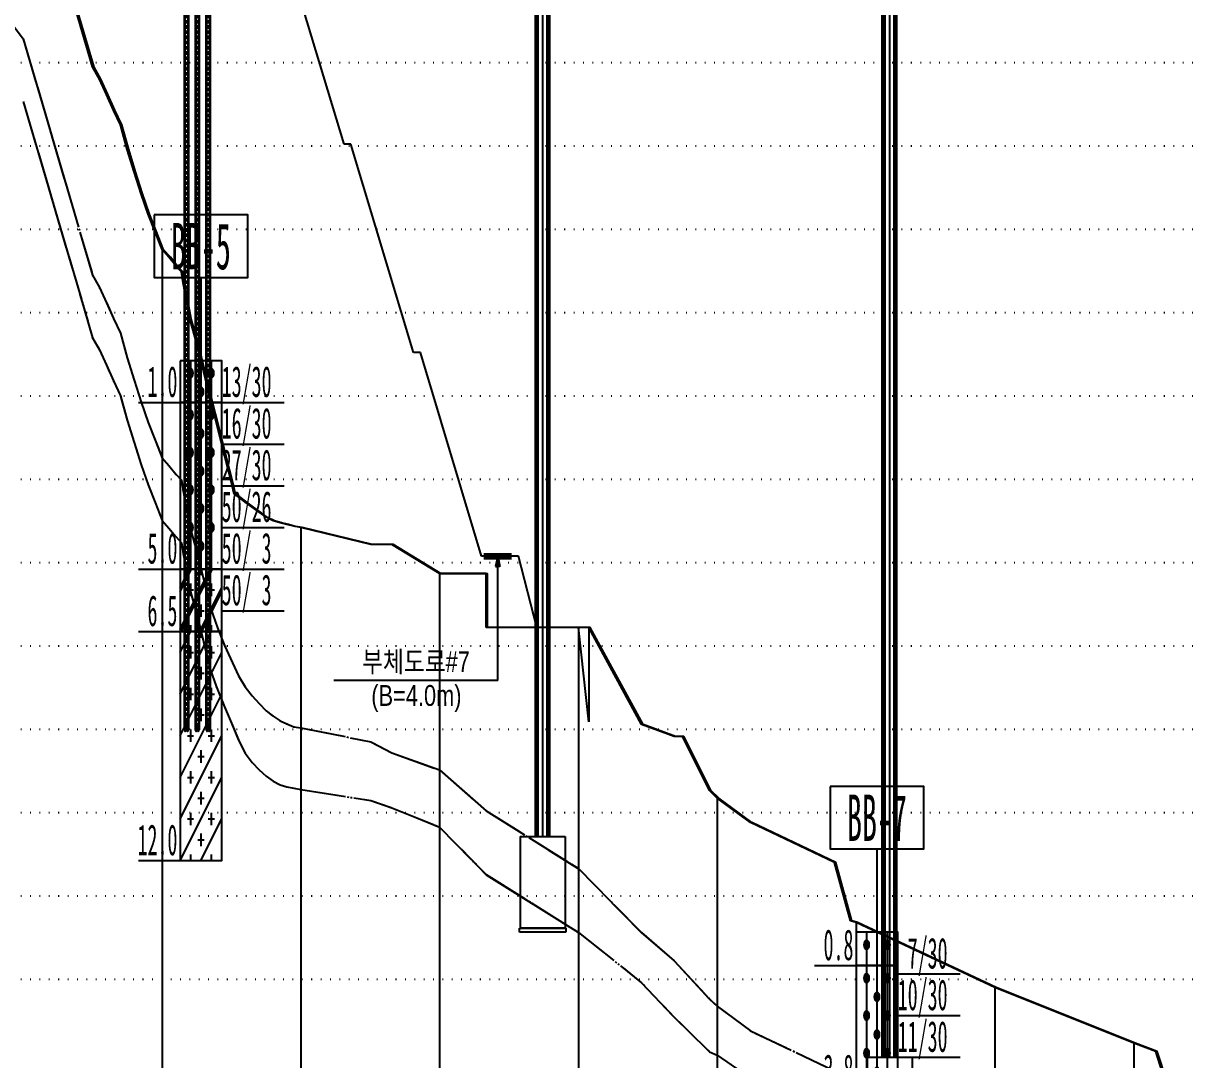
# Model space of a CAD drawing. Header units: millimetres. Extents: x -1499 to 6658, y -12483 to -6008.
# Drawn here: x 5436.4 to 5603.7, y -11392.7 to -11243.4 of the extents above; entities that cross this region are included whole.
import ezdxf
from ezdxf.enums import TextEntityAlignment as Align

# ---------------------------------------------------------------- set-up
doc = ezdxf.new("R2010")
doc.units = ezdxf.units.MM
for name, pattern in [('A-CENTR01', [2, 1.25, -0.25, 0.25, -0.25]), ('A-DASHD01', [0.75, 0.5, -0.25]), ('A-DOTLN01H', [0.125, 0, -0.125]), ('BR_LINE', [7.75, 6.5, -0.25, 0.25, -0.25, 0.25, -0.25]), ('CXB002', [3.5, 1.25, -0.2, 0.2, -0.2, 0.2, -0.2, 1.25]), ('RR_LINE', [7.25, 6.5, -0.25, 0.25, -0.25])]:
    doc.linetypes.add(name, pattern=pattern)
for name, color, linetype in [('7236235$0$CS-TEXT', 3, 'Continuous'), ('@리핑암선(풍화암)', 6, 'Continuous'), ('@발파암선(기반암)', 5, 'Continuous'), ('CR-GRID', 56, 'A-DOTLN01H'), ('CS-CNTL', 1, 'A-CENTR01'), ('CS-DIML', 1, 'Continuous'), ('CS-PATT', 1, 'Continuous'), ('CS-SYMB', 3, 'Continuous'), ('CS-TEXT', 3, 'Continuous'), ('Layer', 7, 'Continuous'), ('교량', 4, 'Continuous'), ('리핑암선', 4, 'RR_LINE'), ('발파암선', 3, 'BR_LINE'), ('수직그리드', 1, 'Continuous'), ('종단지반선', 3, 'Continuous'), ('학송2교$0$CS-DIML', 1, 'Continuous')]:
    doc.layers.add(name, color=color, linetype=linetype)
doc.layers.add('CR-VGRD', color=7, linetype='Continuous', true_color=0x7f7f7f)
doc.styles.add('ST1', font='Dotum.TTF')
doc.styles.add('굴림체', font='굴림체')

# ---------------------------------------------------------------- blocks, each defined once
blk = doc.blocks.new('BB-5')
at = {"layer": 'Layer'}
for points in [[(-2.25, 3.5), (-2.25, 2), (2.25, 2), (2.25, 3.5), (-2.25, 3.5)], [(-2.25, 2), (2.25, 2)], [(0, 2), (0, 0)], [(-1, 0), (-1, -1), (1, -1), (1, 0), (-1, 0)], [(-0.5, 0), (-0.5, -1)], [(0, 0), (0, -1)], [(0.5, 0), (0.5, -1)], [(-3, -1), (-1, -1)], [(-1, -1), (-1, -5), (1, -5), (1, -1), (-1, -1)], [(-0.5, -1), (-0.5, -5)], [(0, -1), (0, -5)], [(0.5, -1), (0.5, -5)], [(1, -1), (4, -1)], [(1, -2), (4, -2)], [(1, -3), (4, -3)], [(1, -4), (4, -4)], [(-3, -5), (-1, -5)], [(-1, -5.45), (-0.55, -5)], [(-1, -6.45), (0.45, -5)], [(-1, -5.55), (-0.45, -5)], [(-1, -5), (-1, -6.5), (1, -6.5), (1, -5), (-1, -5)], [(-0.95, -6.5), (0.55, -5)], [(-0.15, -5), (0.15, -5)], [(0, -5), (0, -5.15)], [(1, -5), (4, -5)], [(-0.65, -5.5), (-0.35, -5.5)], [(-0.5, -5.35), (-0.5, -5.65)], [(-0.05, -6.5), (1, -5.45)], [(0.05, -6.5), (1, -5.55)], [(0.35, -5.5), (0.65, -5.5)], [(0.5, -5.35), (0.5, -5.65)], [(0, -5.85), (0, -6.15)], [(-0.15, -6), (0.15, -6)], [(1, -6), (4, -6)], [(-0.5, -6.35), (-0.5, -6.5)], [(0.5, -6.35), (0.5, -6.5)], [(-3, -6.5), (-1, -6.5)], [(-1, -7), (-0.5, -6.5)], [(-1, -8), (0.5, -6.5)], [(-1, -6.5), (-1, -12), (1, -12), (1, -6.5), (-1, -6.5)], [(-0.65, -6.5), (-0.35, -6.5)], [(-0.15, -6.5), (0.15, -6.5)], [(0, -6.5), (0, -6.65)], [(0.35, -6.5), (0.65, -6.5)], [(0.95, -6.5), (1, -6.45)], [(-0.5, -6.85), (-0.5, -7.15)], [(0.5, -6.85), (0.5, -7.15)], [(-1, -9), (1, -7)], [(-0.65, -7), (-0.35, -7)], [(0.35, -7), (0.65, -7)], [(-0.15, -7.5), (0.15, -7.5)], [(0, -7.35), (0, -7.65)], [(-1, -10), (1, -8)], [(-0.65, -8), (-0.35, -8)], [(-0.5, -7.85), (-0.5, -8.15)], [(0.35, -8), (0.65, -8)], [(0.5, -7.85), (0.5, -8.15)], [(0, -8.35), (0, -8.65)], [(-0.15, -8.5), (0.15, -8.5)], [(-0.5, -8.85), (-0.5, -9.15)], [(0.5, -8.85), (0.5, -9.15)], [(-1, -11), (1, -9)], [(-0.65, -9), (-0.35, -9)], [(0.35, -9), (0.65, -9)], [(0, -9.35), (0, -9.65)], [(-0.15, -9.5), (0.15, -9.5)], [(-1, -12), (1, -10)], [(-0.65, -10), (-0.35, -10)], [(-0.5, -9.85), (-0.5, -10.15)], [(0.35, -10), (0.65, -10)], [(0.5, -9.85), (0.5, -10.15)], [(-0.15, -10.5), (0.15, -10.5)], [(0, -10.35), (0, -10.65)], [(-0.5, -10.85), (-0.5, -11.15)], [(0.5, -10.85), (0.5, -11.15)], [(-0.65, -11), (-0.35, -11)], [(0, -12), (1, -11)], [(0.35, -11), (0.65, -11)], [(0, -11.35), (0, -11.65)], [(-0.15, -11.5), (0.15, -11.5)], [(-0.5, -11.85), (-0.5, -12)], [(0.5, -11.85), (0.5, -12)], [(-3, -12), (-1, -12)], [(-0.65, -12), (-0.35, -12)], [(0.35, -12), (0.65, -12)]]:
    blk.add_lwpolyline(points, dxfattribs=at)
for centre, radius in [((-0.5, -0.3), 0.113), ((-0.5, -0.3), 0.101), ((-0.5, -0.3), 0.09), ((-0.5, -0.3), 0.0788), ((-0.5, -0.3), 0.0675), ((-0.5, -0.3), 0.0563), ((-0.5, -0.3), 0.045), ((-0.5, -0.3), 0.0338), ((-0.5, -0.3), 0.0225), ((0.5, -0.3), 0.113), ((0.5, -0.3), 0.101), ((0.5, -0.3), 0.09), ((0.5, -0.3), 0.0788), ((0.5, -0.3), 0.0675), ((0.5, -0.3), 0.0563), ((0.5, -0.3), 0.045), ((0.5, -0.3), 0.0338), ((0.5, -0.3), 0.0225), ((-0.5, -0.3), 0.0112), ((0.5, -0.3), 0.0112), ((0, -0.75), 0.113), ((0, -0.75), 0.101), ((0, -0.75), 0.09), ((0, -0.75), 0.0788), ((0, -0.75), 0.0675), ((0, -0.75), 0.0563), ((0, -0.75), 0.045), ((0, -0.75), 0.0338), ((0, -0.75), 0.0225), ((0, -0.75), 0.0112), ((-0.5, -1.3), 0.113), ((-0.5, -1.3), 0.101), ((-0.5, -1.3), 0.09), ((-0.5, -1.3), 0.0788), ((-0.5, -1.3), 0.0675), ((-0.5, -1.3), 0.0563), ((-0.5, -1.3), 0.045), ((-0.5, -1.3), 0.0338), ((-0.5, -1.3), 0.0225), ((-0.5, -1.3), 0.0112), ((0.5, -1.3), 0.113), ((0.5, -1.3), 0.101), ((0.5, -1.3), 0.09), ((0.5, -1.3), 0.0788), ((0.5, -1.3), 0.0675), ((0.5, -1.3), 0.0563), ((0.5, -1.3), 0.045), ((0.5, -1.3), 0.0338), ((0.5, -1.3), 0.0225), ((0.5, -1.3), 0.0112), ((0, -1.75), 0.113), ((0, -1.75), 0.101), ((0, -1.75), 0.09), ((0, -1.75), 0.0788), ((0, -1.75), 0.0675), ((0, -1.75), 0.0563), ((0, -1.75), 0.045), ((0, -1.75), 0.0338), ((0, -1.75), 0.0225), ((0, -1.75), 0.0112), ((-0.5, -2.2), 0.113), ((-0.5, -2.2), 0.101), ((-0.5, -2.2), 0.09), ((-0.5, -2.2), 0.0788), ((-0.5, -2.2), 0.0675), ((-0.5, -2.2), 0.0563), ((-0.5, -2.2), 0.045), ((-0.5, -2.2), 0.0338), ((-0.5, -2.2), 0.0225), ((-0.5, -2.2), 0.0112), ((0.5, -2.2), 0.113), ((0.5, -2.2), 0.101), ((0.5, -2.2), 0.09), ((0.5, -2.2), 0.0788), ((0.5, -2.2), 0.0675), ((0.5, -2.2), 0.0563), ((0.5, -2.2), 0.045), ((0.5, -2.2), 0.0338), ((0.5, -2.2), 0.0225), ((0.5, -2.2), 0.0112), ((0, -2.65), 0.113), ((0, -2.65), 0.101), ((0, -2.65), 0.09), ((0, -2.65), 0.0788), ((0, -2.65), 0.0675), ((0, -2.65), 0.0563), ((0, -2.65), 0.045), ((0, -2.65), 0.0338), ((0, -2.65), 0.0225), ((0, -2.65), 0.0112), ((-0.5, -3.1), 0.113), ((-0.5, -3.1), 0.101), ((-0.5, -3.1), 0.09), ((-0.5, -3.1), 0.0788), ((-0.5, -3.1), 0.0675), ((-0.5, -3.1), 0.0563), ((-0.5, -3.1), 0.045), ((-0.5, -3.1), 0.0338), ((0.5, -3.1), 0.113), ((0.5, -3.1), 0.101), ((0.5, -3.1), 0.09), ((0.5, -3.1), 0.0788), ((0.5, -3.1), 0.0675), ((0.5, -3.1), 0.0563), ((0.5, -3.1), 0.045), ((0.5, -3.1), 0.0338), ((-0.5, -3.1), 0.0225), ((-0.5, -3.1), 0.0112), ((0.5, -3.1), 0.0225), ((0.5, -3.1), 0.0112), ((0, -3.55), 0.113), ((0, -3.55), 0.101), ((0, -3.55), 0.09), ((0, -3.55), 0.0788), ((0, -3.55), 0.0675), ((0, -3.55), 0.0563), ((0, -3.55), 0.045), ((0, -3.55), 0.0338), ((0, -3.55), 0.0225), ((0, -3.55), 0.0112), ((-0.5, -4), 0.113), ((-0.5, -4), 0.101), ((0.5, -4), 0.113), ((0.5, -4), 0.101), ((-0.5, -4), 0.09), ((-0.5, -4), 0.0788), ((-0.5, -4), 0.0675), ((-0.5, -4), 0.0563), ((-0.5, -4), 0.045), ((-0.5, -4), 0.0338), ((-0.5, -4), 0.0225), ((-0.5, -4), 0.0112), ((0.5, -4), 0.09), ((0.5, -4), 0.0788), ((0.5, -4), 0.0675), ((0.5, -4), 0.0563), ((0.5, -4), 0.045), ((0.5, -4), 0.0338), ((0.5, -4), 0.0225), ((0.5, -4), 0.0112), ((0, -4.45), 0.113), ((0, -4.45), 0.101), ((0, -4.45), 0.09), ((0, -4.45), 0.0788), ((0, -4.45), 0.0675), ((0, -4.45), 0.0563), ((0, -4.45), 0.045), ((0, -4.45), 0.0338), ((0, -4.45), 0.0225), ((0, -4.45), 0.0112)]:
    blk.add_circle(centre, radius, dxfattribs=at)
at = {"layer": 'Layer', "style": '굴림체'}
blk.add_text('BB-5', height=1.1111, dxfattribs=at).set_placement((0, 2.75), align=Align.MIDDLE_CENTER)
for s, p in [('   1.0', (-4, -0.87)), ('13/30', (1, -0.87)), ('16/30', (1, -1.87)), ('27/30', (1, -2.87)), ('50/26', (1, -3.87)), ('   5.0', (-4, -4.87)), ('50/ 3', (1, -4.87)), ('50/ 3', (1, -5.87)), ('   6.5', (-4, -6.37)), ('  12.0', (-4, -11.87))]:
    blk.add_text(s, height=0.7407, dxfattribs=at).set_placement(p)
blk = doc.blocks.new('BB-7')
at = {"layer": 'Layer'}
for points in [[(-2.25, 3.5), (-2.25, 2), (2.25, 2), (2.25, 3.5), (-2.25, 3.5)], [(-2.25, 2), (2.25, 2)], [(0, 2), (0, 0)], [(-1, 0), (-1, -0.8), (1, -0.8), (1, 0), (-1, 0)], [(-0.5, 0), (-0.5, -0.8)], [(0, 0), (0, -0.8)], [(0.5, 0), (0.5, -0.8)], [(-3, -0.8), (-1, -0.8)], [(-1, -0.8), (-1, -3.8), (1, -3.8), (1, -0.8), (-1, -0.8)], [(-0.5, -0.8), (-0.5, -3.8)], [(0, -0.8), (0, -3.8)], [(0.5, -0.8), (0.5, -3.8)], [(1, -1), (4, -1)], [(1, -2), (4, -2)], [(1, -3), (4, -3)], [(-3, -3.8), (-1, -3.8)], [(-1, -4.3), (-0.5, -3.8)], [(-1, -5.3), (0.5, -3.8)], [(-1, -3.8), (-1, -7.4), (1, -7.4), (1, -3.8), (-1, -3.8)], [(-0.15, -3.8), (0.15, -3.8)], [(0, -3.8), (0, -3.95)], [(-0.5, -4.15), (-0.5, -4.45)], [(0.5, -4.15), (0.5, -4.45)], [(-1, -6.3), (1, -4.3)], [(-0.65, -4.3), (-0.35, -4.3)], [(0.35, -4.3), (0.65, -4.3)], [(0, -4.65), (0, -4.95)], [(-0.15, -4.8), (0.15, -4.8)], [(-0.5, -5.15), (-0.5, -5.45)], [(0.5, -5.15), (0.5, -5.45)], [(-1, -7.3), (1, -5.3)], [(-0.65, -5.3), (-0.35, -5.3)], [(0.35, -5.3), (0.65, -5.3)], [(-0.15, -5.8), (0.15, -5.8)], [(0, -5.65), (0, -5.95)], [(-0.65, -6.3), (-0.35, -6.3)], [(-0.5, -6.15), (-0.5, -6.45)], [(-0.1, -7.4), (1, -6.3)], [(0.35, -6.3), (0.65, -6.3)], [(0.5, -6.15), (0.5, -6.45)], [(0, -6.65), (0, -6.95)], [(-0.15, -6.8), (0.15, -6.8)], [(-0.5, -7.15), (-0.5, -7.4)], [(0.5, -7.15), (0.5, -7.4)], [(-3, -7.4), (-1, -7.4)], [(-1, -7.4), (-1, -9), (1, -9), (1, -7.4), (-1, -7.4)], [(-0.65, -7.3), (-0.35, -7.3)], [(0.35, -7.3), (0.65, -7.3)], [(0.9, -7.4), (1, -7.3)], [(-0.65, -7.7), (-0.35, -7.7)], [(-0.5, -7.55), (-0.5, -7.85)], [(0.35, -7.7), (0.65, -7.7)], [(0.5, -7.55), (0.5, -7.85)], [(0, -8), (0, -8.3)], [(-0.15, -8.15), (0.15, -8.15)], [(-0.65, -8.6), (-0.35, -8.6)], [(-0.5, -8.45), (-0.5, -8.75)], [(0.35, -8.6), (0.65, -8.6)], [(0.5, -8.45), (0.5, -8.75)], [(-3, -9), (-1, -9)]]:
    blk.add_lwpolyline(points, dxfattribs=at)
for centre, radius in [((-0.5, -0.3), 0.113), ((-0.5, -0.3), 0.101), ((-0.5, -0.3), 0.09), ((-0.5, -0.3), 0.0788), ((-0.5, -0.3), 0.0675), ((-0.5, -0.3), 0.0563), ((-0.5, -0.3), 0.045), ((-0.5, -0.3), 0.0338), ((-0.5, -0.3), 0.0225), ((0.5, -0.3), 0.113), ((0.5, -0.3), 0.101), ((0.5, -0.3), 0.09), ((0.5, -0.3), 0.0788), ((0.5, -0.3), 0.0675), ((0.5, -0.3), 0.0563), ((0.5, -0.3), 0.045), ((0.5, -0.3), 0.0338), ((0.5, -0.3), 0.0225), ((-0.5, -0.3), 0.0112), ((0.5, -0.3), 0.0112), ((-0.5, -1.1), 0.113), ((-0.5, -1.1), 0.101), ((-0.5, -1.1), 0.09), ((-0.5, -1.1), 0.0788), ((-0.5, -1.1), 0.0675), ((-0.5, -1.1), 0.0563), ((-0.5, -1.1), 0.045), ((-0.5, -1.1), 0.0338), ((-0.5, -1.1), 0.0225), ((-0.5, -1.1), 0.0112), ((0.5, -1.1), 0.113), ((0.5, -1.1), 0.101), ((0.5, -1.1), 0.09), ((0.5, -1.1), 0.0788), ((0.5, -1.1), 0.0675), ((0.5, -1.1), 0.0563), ((0.5, -1.1), 0.045), ((0.5, -1.1), 0.0338), ((0.5, -1.1), 0.0225), ((0.5, -1.1), 0.0112), ((0, -1.55), 0.113), ((0, -1.55), 0.101), ((0, -1.55), 0.09), ((0, -1.55), 0.0788), ((0, -1.55), 0.0675), ((0, -1.55), 0.0563), ((0, -1.55), 0.045), ((0, -1.55), 0.0338), ((0, -1.55), 0.0225), ((0, -1.55), 0.0112), ((-0.5, -2), 0.113), ((-0.5, -2), 0.101), ((-0.5, -2), 0.09), ((-0.5, -2), 0.0788), ((-0.5, -2), 0.0675), ((-0.5, -2), 0.0563), ((0.5, -2), 0.113), ((0.5, -2), 0.101), ((0.5, -2), 0.09), ((0.5, -2), 0.0788), ((0.5, -2), 0.0675), ((0.5, -2), 0.0563), ((-0.5, -2), 0.045), ((-0.5, -2), 0.0338), ((-0.5, -2), 0.0225), ((-0.5, -2), 0.0112), ((0.5, -2), 0.045), ((0.5, -2), 0.0338), ((0.5, -2), 0.0225), ((0.5, -2), 0.0112), ((0, -2.45), 0.113), ((0, -2.45), 0.101), ((0, -2.45), 0.09), ((0, -2.45), 0.0788), ((0, -2.45), 0.0675), ((0, -2.45), 0.0563), ((0, -2.45), 0.045), ((0, -2.45), 0.0338), ((0, -2.45), 0.0225), ((0, -2.45), 0.0112), ((-0.5, -2.9), 0.113), ((0.5, -2.9), 0.113), ((-0.5, -2.9), 0.101), ((-0.5, -2.9), 0.09), ((-0.5, -2.9), 0.0788), ((-0.5, -2.9), 0.0675), ((-0.5, -2.9), 0.0563), ((-0.5, -2.9), 0.045), ((-0.5, -2.9), 0.0338), ((-0.5, -2.9), 0.0225), ((-0.5, -2.9), 0.0112), ((0.5, -2.9), 0.101), ((0.5, -2.9), 0.09), ((0.5, -2.9), 0.0788), ((0.5, -2.9), 0.0675), ((0.5, -2.9), 0.0563), ((0.5, -2.9), 0.045), ((0.5, -2.9), 0.0338), ((0.5, -2.9), 0.0225), ((0.5, -2.9), 0.0112), ((0, -3.35), 0.113), ((0, -3.35), 0.101), ((0, -3.35), 0.09), ((0, -3.35), 0.0788), ((0, -3.35), 0.0675), ((0, -3.35), 0.0563), ((0, -3.35), 0.045), ((0, -3.35), 0.0338), ((0, -3.35), 0.0225), ((0, -3.35), 0.0112)]:
    blk.add_circle(centre, radius, dxfattribs=at)
at = {"layer": 'Layer', "style": '굴림체'}
blk.add_text('BB-7', height=1.1111, dxfattribs=at).set_placement((0, 2.75), align=Align.MIDDLE_CENTER)
for s, p in [('   0.8', (-4, -0.67)), (' 7/30', (1, -0.87)), ('10/30', (1, -1.87)), ('11/30', (1, -2.87)), ('   3.8', (-4, -3.67)), ('   7.4', (-4, -7.27)), ('   9.0', (-4, -8.87))]:
    blk.add_text(s, height=0.7407, dxfattribs=at).set_placement(p)
blk = doc.blocks.new('1231241242144122')
at = {"color": 1, "ltscale": 1000}
for p, q in [((7289.22, -11099.06), (7289.22, -10952.06)), ((7289.28, -11099.06), (7289.28, -10952.06)), ((7289.4, -11099.06), (7289.4, -10952.06)), ((7289.6, -11099.06), (7289.6, -10952.06)), ((7290.25, -10952.06), (7290.25, -11099.06)), ((7290.9, -11099.06), (7290.9, -10952.06)), ((7291.1, -11099.06), (7291.1, -10952.06)), ((7291.22, -11099.06), (7291.22, -10952.06)), ((7291.28, -11099.06), (7291.28, -10952.06)), ((7339.21, -11130.86), (7339.21, -10958.06)), ((7339.27, -11130.86), (7339.27, -10958.06)), ((7339.39, -11130.86), (7339.39, -10958.06)), ((7339.59, -11130.86), (7339.59, -10958.06)), ((7340.24, -10958.06), (7340.24, -11130.86)), ((7340.89, -11130.86), (7340.89, -10958.06)), ((7341.09, -11130.86), (7341.09, -10958.06)), ((7341.21, -11130.86), (7341.21, -10958.06)), ((7341.27, -11130.86), (7341.27, -10958.06))]:
    blk.add_line(p, q, dxfattribs=at)
at = {"layer": 'CR-VGRD', "color": 3, "linetype": 'Continuous'}
for p, q in [((7261.63, -10999.36), (7252.63, -10969.36)), ((7262.63, -10999.36), (7261.63, -10999.36)), ((7271.63, -11029.36), (7262.63, -10999.36)), ((7272.63, -11029.36), (7271.63, -11029.36)), ((7281.44, -11058.72), (7272.63, -11029.36)), ((7281.77, -11058.72), (7281.44, -11058.72)), ((7281.77, -11058.72), (7281.44, -11058.72)), ((7285.77, -11058.72), (7281.77, -11058.72)), ((7286.77, -11058.72), (7285.77, -11058.72)), ((7289.43, -11068.98), (7286.77, -11058.72))]:
    blk.add_line(p, q, dxfattribs=at)
at = {"layer": 'CR-VGRD', "color": 7, "linetype": 'Continuous', "const_width": 1, "flags": 128}
blk.add_lwpolyline([(7281.77, -11058.72), (7285.77, -11058.72)], dxfattribs=at)
at = {"layer": 'CS-CNTL', "linetype": 'A-DASHD01'}
for p, q in [((7238.91, -10951.48), (7238.91, -11083.48)), ((7240.48, -10951.48), (7240.48, -11083.48)), ((7242.04, -10951.48), (7242.04, -11083.48))]:
    blk.add_line(p, q, dxfattribs=at)
at = {"layer": 'CS-PATT', "linetype": 'Continuous'}
for p, q in [((7238.62, -10951.48), (7238.62, -11083.41)), ((7238.65, -10951.48), (7238.65, -11083.24)), ((7238.71, -10951.48), (7238.71, -11083.06)), ((7239.11, -10951.48), (7239.11, -11083.9)), ((7239.18, -10951.48), (7239.18, -11083.72)), ((7239.21, -10951.48), (7239.21, -11083.55)), ((7240.18, -10951.48), (7240.18, -11083.41)), ((7240.21, -10951.48), (7240.21, -11083.24)), ((7240.28, -10951.48), (7240.28, -11083.06)), ((7240.68, -10951.48), (7240.68, -11083.9)), ((7240.74, -10951.48), (7240.74, -11083.72)), ((7240.77, -10951.48), (7240.77, -11083.55)), ((7241.75, -10951.48), (7241.75, -11083.41)), ((7241.78, -10951.48), (7241.78, -11083.24)), ((7241.84, -10951.48), (7241.84, -11083.06)), ((7242.24, -10951.48), (7242.24, -11083.9)), ((7242.31, -10951.48), (7242.31, -11083.72)), ((7242.34, -10951.48), (7242.34, -11083.55))]:
    blk.add_line(p, q, dxfattribs=at)
at = {"layer": 'CS-SYMB'}
for p, q in [((7238.61, -10951.48), (7238.61, -11083.48)), ((7239.22, -10951.48), (7239.22, -11083.48)), ((7240.17, -10951.48), (7240.17, -11083.48)), ((7240.78, -10951.48), (7240.78, -11083.48)), ((7241.74, -10951.48), (7241.74, -11083.48)), ((7242.35, -10951.48), (7242.35, -11083.48))]:
    blk.add_line(p, q, dxfattribs=at)
for centre, start_param, end_param in [((7238.76, -11084.17), -0.927295, 0.927295), ((7238.76, -11082.8), 2.214297, 4.068888), ((7239.07, -11082.8), 2.214297, 4.068888), ((7240.33, -11084.17), -0.927295, 0.927295), ((7240.33, -11082.8), 2.214297, 4.068888), ((7240.63, -11082.8), 2.214297, 4.068888), ((7241.89, -11084.17), -0.927295, 0.927295), ((7241.89, -11082.8), 2.214297, 4.068888), ((7242.2, -11082.8), 2.214297, 4.068888)]:
    blk.add_ellipse(centre, major_axis=(0, 1.14), ratio=0.166667, start_param=start_param, end_param=end_param, dxfattribs=at)
at = {"layer": '교량', "ltscale": 3}
for p, q in [((7289.2, -11099.06), (7289.2, -10952.06)), ((7291.3, -11099.06), (7291.3, -10952.06)), ((7339.19, -11130.86), (7339.19, -10958.06)), ((7341.29, -11130.86), (7341.29, -10958.06)), ((7287, -11099.06), (7289.1, -11099.06)), ((7287, -11099.06), (7287, -11112.26)), ((7289.1, -11099.06), (7290.25, -11099.06)), ((7290.25, -11099.06), (7291.4, -11099.06)), ((7291.4, -11099.06), (7293.5, -11099.06)), ((7293.5, -11099.06), (7293.5, -11112.26)), ((7286.9, -11112.86), (7286.9, -11112.26)), ((7286.9, -11112.26), (7287, -11112.26)), ((7286.9, -11112.26), (7290.25, -11112.26)), ((7293.6, -11112.26), (7286.9, -11112.26)), ((7293.6, -11112.86), (7286.9, -11112.86)), ((7290.25, -11112.26), (7293.5, -11112.26)), ((7293.5, -11112.26), (7293.6, -11112.26)), ((7293.6, -11112.26), (7293.6, -11112.86)), ((7336.99, -11130.86), (7339.09, -11130.86)), ((7336.99, -11130.86), (7336.99, -11144.06)), ((7339.09, -11130.86), (7340.24, -11130.86)), ((7340.24, -11130.86), (7341.39, -11130.86)), ((7341.39, -11130.86), (7343.49, -11130.86)), ((7343.49, -11130.86), (7343.49, -11144.06))]:
    blk.add_line(p, q, dxfattribs=at)
at = {"layer": '리핑암선', "color": 6}
for p, q in [((7215.41, -10984.21), (7225.41, -11018.24)), ((7225.41, -11018.24), (7225.41, -11018.24)), ((7225.41, -11018.24), (7226.41, -11019.98)), ((7226.41, -11019.98), (7226.41, -11019.98)), ((7226.41, -11019.98), (7227.41, -11022.2)), ((7227.41, -11022.2), (7227.41, -11022.2)), ((7227.41, -11022.2), (7228.41, -11024.45)), ((7228.41, -11024.45), (7228.41, -11024.45)), ((7228.41, -11024.45), (7229.41, -11026.59)), ((7229.41, -11026.59), (7229.41, -11026.59)), ((7229.41, -11026.59), (7230.41, -11030.11)), ((7230.41, -11030.11), (7230.41, -11030.11)), ((7230.41, -11030.11), (7231.41, -11033.35)), ((7231.41, -11033.35), (7231.41, -11033.35)), ((7231.41, -11033.35), (7232.41, -11036.52)), ((7232.41, -11036.52), (7232.41, -11036.52)), ((7232.41, -11036.52), (7233.41, -11039.44)), ((7233.41, -11039.44), (7233.41, -11039.44)), ((7233.41, -11039.44), (7234.41, -11041.97)), ((7234.41, -11041.97), (7234.41, -11041.97)), ((7234.41, -11041.97), (7235.41, -11044.55)), ((7235.41, -11044.55), (7235.41, -11044.55)), ((7235.41, -11044.55), (7236.41, -11045.65)), ((7236.41, -11045.65), (7236.41, -11045.65)), ((7236.41, -11045.65), (7237.41, -11046.88)), ((7237.41, -11046.88), (7237.41, -11046.88)), ((7237.41, -11046.88), (7238.21, -11047.77)), ((7238.21, -11047.77), (7238.21, -11047.77)), ((7238.21, -11047.77), (7238.41, -11049.02)), ((7238.41, -11049.02), (7238.41, -11049.02)), ((7238.41, -11049.02), (7239.41, -11054.52)), ((7239.41, -11054.52), (7239.41, -11054.52)), ((7239.41, -11054.52), (7240.41, -11058.07)), ((7240.41, -11058.07), (7240.41, -11058.07)), ((7240.41, -11058.07), (7241.41, -11062.2)), ((7241.41, -11062.2), (7241.41, -11062.2)), ((7241.41, -11062.2), (7242.41, -11066.12)), ((7242.41, -11066.12), (7242.41, -11066.12)), ((7242.41, -11066.12), (7243.41, -11069)), ((7243.41, -11069), (7243.41, -11069)), ((7243.41, -11069), (7244.41, -11071.58)), ((7244.41, -11071.58), (7244.41, -11071.58)), ((7244.41, -11071.58), (7246.41, -11075.95)), ((7246.41, -11075.95), (7246.41, -11075.95)), ((7246.41, -11075.95), (7247.41, -11077.53)), ((7247.41, -11077.53), (7247.41, -11077.53)), ((7247.41, -11077.53), (7248.41, -11078.82)), ((7248.41, -11078.82), (7248.41, -11078.82)), ((7248.41, -11078.82), (7249.41, -11079.9)), ((7249.41, -11079.9), (7249.41, -11079.9)), ((7249.41, -11079.9), (7250.41, -11080.97)), ((7250.41, -11080.97), (7250.41, -11080.97)), ((7250.41, -11080.97), (7251.41, -11081.76)), ((7251.41, -11081.76), (7251.41, -11081.76)), ((7251.41, -11081.76), (7252.41, -11082.41)), ((7252.41, -11082.41), (7252.41, -11082.41)), ((7252.41, -11082.41), (7253.41, -11082.84)), ((7253.41, -11082.84), (7253.41, -11082.84)), ((7253.41, -11082.84), (7254.41, -11083.27)), ((7254.41, -11083.27), (7254.41, -11083.27)), ((7254.41, -11083.27), (7255.41, -11083.41)), ((7255.41, -11083.41), (7255.41, -11083.41)), ((7255.41, -11083.41), (7265.51, -11085.44)), ((7265.51, -11085.44), (7265.51, -11085.44)), ((7265.51, -11085.44), (7268.51, -11087)), ((7268.51, -11087), (7268.51, -11087)), ((7268.51, -11087), (7275.41, -11089.49)), ((7275.41, -11089.49), (7275.41, -11089.49)), ((7275.41, -11089.49), (7282.11, -11095.38)), ((7282.11, -11095.38), (7282.11, -11095.38)), ((7282.11, -11095.38), (7295.41, -11103.69)), ((7295.41, -11103.69), (7295.41, -11103.69)), ((7295.41, -11103.69), (7304.51, -11112.92)), ((7304.51, -11112.92), (7304.51, -11112.92)), ((7304.51, -11112.92), (7309.21, -11116.96)), ((7309.21, -11116.96), (7309.21, -11116.96)), ((7309.21, -11116.96), (7314.31, -11122.47)), ((7314.31, -11122.47), (7314.31, -11122.47)), ((7314.31, -11122.47), (7315.41, -11123.53)), ((7315.41, -11123.53), (7315.41, -11123.53)), ((7315.41, -11123.53), (7320.21, -11127.06)), ((7320.21, -11127.06), (7320.21, -11127.06)), ((7320.21, -11127.06), (7332.31, -11132.82))]:
    blk.add_line(p, q, dxfattribs=at)
at = {"layer": '발파암선'}
for p, q in [((7215.41, -10993.21), (7225.41, -11027.24)), ((7225.41, -11027.24), (7225.41, -11027.24)), ((7225.41, -11027.24), (7226.41, -11028.98)), ((7226.41, -11028.98), (7226.41, -11028.98)), ((7226.41, -11028.98), (7227.41, -11031.2)), ((7227.41, -11031.2), (7227.41, -11031.2)), ((7227.41, -11031.2), (7228.41, -11033.45)), ((7228.41, -11033.45), (7228.41, -11033.45)), ((7228.41, -11033.45), (7229.41, -11035.59)), ((7229.41, -11035.59), (7229.41, -11035.59)), ((7229.41, -11035.59), (7230.41, -11039.11)), ((7230.41, -11039.11), (7230.41, -11039.11)), ((7230.41, -11039.11), (7231.41, -11042.35)), ((7231.41, -11042.35), (7231.41, -11042.35)), ((7231.41, -11042.35), (7232.41, -11045.52)), ((7232.41, -11045.52), (7232.41, -11045.52)), ((7232.41, -11045.52), (7233.41, -11048.44)), ((7233.41, -11048.44), (7233.41, -11048.44)), ((7233.41, -11048.44), (7234.41, -11050.97)), ((7234.41, -11050.97), (7234.41, -11050.97)), ((7234.41, -11050.97), (7235.41, -11053.55)), ((7235.41, -11053.55), (7235.41, -11053.55)), ((7235.41, -11053.55), (7236.41, -11054.65)), ((7236.41, -11054.65), (7236.41, -11054.65)), ((7236.41, -11054.65), (7237.41, -11055.88)), ((7237.41, -11055.88), (7237.41, -11055.88)), ((7237.41, -11055.88), (7238.21, -11056.77)), ((7238.21, -11056.77), (7238.21, -11056.77)), ((7238.21, -11056.77), (7238.41, -11058.02)), ((7238.41, -11058.02), (7238.41, -11058.02)), ((7238.41, -11058.02), (7239.41, -11063.52)), ((7239.41, -11063.52), (7239.41, -11063.52)), ((7239.41, -11063.52), (7240.41, -11067.07)), ((7240.41, -11067.07), (7240.41, -11067.07)), ((7240.41, -11067.07), (7241.41, -11071.2)), ((7241.41, -11071.2), (7241.41, -11071.2)), ((7241.41, -11071.2), (7242.41, -11075.12)), ((7242.41, -11075.12), (7242.41, -11075.12)), ((7242.41, -11075.12), (7243.23, -11077.44)), ((7243.23, -11077.44), (7243.23, -11077.44)), ((7243.23, -11077.44), (7244.41, -11080.4)), ((7244.41, -11080.4), (7244.41, -11080.4)), ((7244.41, -11080.4), (7245.41, -11082.74)), ((7245.41, -11082.74), (7245.41, -11082.74)), ((7245.41, -11082.74), (7246.41, -11085.17)), ((7246.41, -11085.17), (7246.41, -11085.17)), ((7246.41, -11085.17), (7247.41, -11087.06)), ((7247.41, -11087.06), (7247.41, -11087.06)), ((7247.41, -11087.06), (7248.41, -11088.41)), ((7248.41, -11088.41), (7248.41, -11088.41)), ((7248.41, -11088.41), (7249.41, -11089.46)), ((7249.41, -11089.46), (7249.41, -11089.46)), ((7249.41, -11089.46), (7250.41, -11090.37)), ((7250.41, -11090.37), (7250.41, -11090.37)), ((7250.41, -11090.37), (7251.41, -11091.09)), ((7251.41, -11091.09), (7251.41, -11091.09)), ((7251.41, -11091.09), (7252.41, -11091.63)), ((7252.41, -11091.63), (7252.41, -11091.63)), ((7252.41, -11091.63), (7253.41, -11091.91)), ((7253.41, -11091.91), (7253.41, -11091.91)), ((7253.41, -11091.91), (7254.41, -11092.11)), ((7254.41, -11092.11), (7254.41, -11092.11)), ((7254.41, -11092.11), (7255.41, -11092.31)), ((7255.41, -11092.31), (7255.41, -11092.31)), ((7255.41, -11092.31), (7265.51, -11093.9)), ((7265.51, -11093.9), (7265.51, -11093.9)), ((7265.51, -11093.9), (7268.51, -11094.92)), ((7268.51, -11094.92), (7268.51, -11094.92)), ((7268.51, -11094.92), (7275.41, -11097.72)), ((7275.41, -11097.72), (7275.41, -11097.72)), ((7275.41, -11097.72), (7282.11, -11104.56)), ((7282.11, -11104.56), (7282.11, -11104.56)), ((7282.11, -11104.56), (7295.41, -11112.89)), ((7295.41, -11112.89), (7295.41, -11112.89)), ((7295.41, -11112.89), (7304.51, -11120.14)), ((7304.51, -11120.14), (7304.51, -11120.14)), ((7304.51, -11120.14), (7309.21, -11125.1)), ((7309.21, -11125.1), (7309.21, -11125.1)), ((7309.21, -11125.1), (7314.31, -11130.06)), ((7314.31, -11130.06), (7314.31, -11130.06)), ((7314.31, -11130.06), (7315.41, -11130.56)), ((7315.41, -11130.56), (7315.41, -11130.56)), ((7315.41, -11130.56), (7320.21, -11133.89))]:
    blk.add_line(p, q, dxfattribs=at)
at = {"layer": '종단지반선', "color": 3}
for p, q in [((7225.41, -10988.24), (7215.41, -10954.21)), ((7226.41, -10989.98), (7225.41, -10988.24)), ((7227.41, -10992.2), (7226.41, -10989.98)), ((7228.41, -10994.45), (7227.41, -10992.2)), ((7229.41, -10996.59), (7228.41, -10994.45)), ((7230.41, -11000.11), (7229.41, -10996.59)), ((7231.41, -11003.35), (7230.41, -11000.11)), ((7232.41, -11006.52), (7231.41, -11003.35)), ((7233.41, -11009.44), (7232.41, -11006.52)), ((7234.41, -11011.97), (7233.41, -11009.44)), ((7235.41, -11014.55), (7234.41, -11011.97)), ((7236.41, -11015.65), (7235.41, -11014.55)), ((7237.41, -11016.88), (7236.41, -11015.65)), ((7238.21, -11017.77), (7237.41, -11016.88)), ((7238.41, -11019.02), (7238.21, -11017.77)), ((7239.41, -11024.52), (7238.41, -11019.02)), ((7240.41, -11028.07), (7239.41, -11024.52)), ((7241.41, -11032.2), (7240.41, -11028.07)), ((7242.41, -11036.12), (7241.41, -11032.2)), ((7243.41, -11040.06), (7242.41, -11036.12)), ((7244.41, -11044.17), (7243.41, -11040.06)), ((7245.41, -11048.07), (7244.41, -11044.17)), ((7245.81, -11049.75), (7245.41, -11048.07)), ((7246.41, -11050.16), (7245.81, -11049.75)), ((7247.41, -11050.91), (7246.41, -11050.16)), ((7248.41, -11051.63), (7247.41, -11050.91)), ((7249.41, -11052.35), (7248.41, -11051.63)), ((7250.41, -11053.1), (7249.41, -11052.35)), ((7251.41, -11053.63), (7250.41, -11053.1)), ((7252.41, -11053.89), (7251.41, -11053.63)), ((7253.41, -11054.15), (7252.41, -11053.89)), ((7254.41, -11054.4), (7253.41, -11054.15)), ((7255.41, -11054.59), (7254.41, -11054.4)), ((7265.51, -11057), (7255.41, -11054.59)), ((7268.51, -11057), (7265.51, -11057)), ((7275.41, -11061.21), (7268.51, -11057)), ((7268.51, -11057), (7268.51, -11057)), ((7282.11, -11061.21), (7275.41, -11061.21)), ((7282.11, -11068.98), (7282.11, -11061.21)), ((7295.41, -11068.98), (7282.11, -11068.98)), ((7296.91, -11082.57), (7295.41, -11068.98)), ((7304.51, -11082.92), (7296.91, -11068.98)), ((7296.91, -11068.98), (7296.91, -11082.57)), ((7309.21, -11084.67), (7304.51, -11082.92)), ((7310.41, -11084.67), (7309.21, -11084.67)), ((7314.31, -11092.47), (7310.41, -11084.67)), ((7315.41, -11093.53), (7314.31, -11092.47)), ((7320.21, -11097.06), (7315.41, -11093.53)), ((7332.31, -11102.82), (7320.21, -11097.06)), ((7334.61, -11111.24), (7332.31, -11102.82)), ((7335.41, -11111.46), (7334.61, -11111.24)), ((7355.41, -11120.84), (7335.41, -11111.46)), ((7375.41, -11128.85), (7355.41, -11120.84)), ((7378.61, -11130.02), (7375.41, -11128.85)), ((7379.91, -11134.1), (7378.61, -11130.02))]:
    blk.add_line(p, q, dxfattribs=at)
at = {"layer": '학송2교$0$CS-DIML'}
for centre, start_param, end_param in [((7238.91, -11068.98), 4.712379, 7.853971), ((7240.48, -11068.98), 4.712379, 7.853971), ((7242.04, -11068.98), 4.712379, 7.853971), ((7238.91, -11068.98), 1.570786, 4.712379), ((7240.48, -11068.98), 1.570786, 4.712379), ((7242.04, -11068.98), 1.570786, 4.712379)]:
    blk.add_ellipse(centre, major_axis=(0, 0.675), ratio=0.166667, start_param=start_param, end_param=end_param, dxfattribs=at)

msp = doc.modelspace()

# ---------------------------------------------------------------- linework, layer by layer
at = {"layer": '@리핑암선(풍화암)', "linetype": 'A-CENTR01', "ltscale": 20, "flags": 128}
for points in [[(5408.16, -11207.9), (5436.35, -11245.67)], [(5436.35, -11245.67), (5446.35, -11279.71), (5446.35, -11279.71), (5447.35, -11281.45), (5447.35, -11281.45), (5448.35, -11283.67), (5448.35, -11283.67), (5449.35, -11285.92), (5449.35, -11285.92), (5450.35, -11288.05), (5450.35, -11288.05), (5451.35, -11291.57), (5451.35, -11291.57), (5452.35, -11294.81), (5452.35, -11294.81), (5453.35, -11297.98), (5453.35, -11297.98), (5454.35, -11300.9), (5454.35, -11300.9), (5455.35, -11303.43), (5455.35, -11303.43), (5456.35, -11306.02), (5456.35, -11306.02), (5457.35, -11307.11), (5457.35, -11307.11), (5458.35, -11308.34), (5458.35, -11308.34), (5459.15, -11309.23), (5459.15, -11309.23), (5459.35, -11310.49), (5459.35, -11310.49), (5460.35, -11315.98), (5460.35, -11315.98), (5461.35, -11319.53), (5461.35, -11319.53), (5462.35, -11323.67), (5462.35, -11323.67), (5463.35, -11327.58), (5463.35, -11327.58), (5464.35, -11330.46), (5464.35, -11330.46), (5465.35, -11333.04), (5465.35, -11333.04), (5467.35, -11337.41), (5467.35, -11337.41), (5468.35, -11338.99), (5468.35, -11338.99), (5469.35, -11340.29), (5469.35, -11340.29), (5470.35, -11341.36), (5470.35, -11341.36), (5471.35, -11342.44), (5471.35, -11342.44), (5472.35, -11343.23), (5472.35, -11343.23), (5473.35, -11343.87), (5473.35, -11343.87), (5474.35, -11344.3), (5474.35, -11344.3), (5475.35, -11344.73), (5475.35, -11344.73), (5476.35, -11344.88), (5476.35, -11344.88), (5486.45, -11346.9), (5486.45, -11346.9), (5489.45, -11348.46), (5489.45, -11348.46), (5496.35, -11350.95), (5496.35, -11350.95), (5503.05, -11356.84), (5503.05, -11356.84), (5516.35, -11365.16), (5516.35, -11365.16), (5525.45, -11374.39), (5525.45, -11374.39), (5530.15, -11378.42), (5530.15, -11378.42), (5535.25, -11383.94), (5535.25, -11383.94), (5536.35, -11384.99), (5536.35, -11384.99), (5541.15, -11388.53), (5541.15, -11388.53), (5553.25, -11394.29), (5553.25, -11394.29), (5559.25, -11397.08), (5559.25, -11397.08), (5576.35, -11409.93), (5576.35, -11409.93), (5596.35, -11420.31), (5596.35, -11420.31), (5600.85, -11423.14), (5600.85, -11423.14), (5616.35, -11428.62), (5616.35, -11428.62), (5636.35, -11434), (5636.35, -11434), (5648.85, -11439.94), (5648.85, -11439.94), (5656.35, -11442.38), (5656.35, -11442.38), (5663.35, -11442.38), (5663.35, -11442.38), (5668.95, -11448.12), (5668.95, -11448.12), (5676.35, -11455.09), (5676.35, -11455.09), (5696.35, -11477.35), (5696.35, -11477.35), (5708.45, -11487.86), (5708.45, -11487.86), (5713.65, -11495.08), (5713.65, -11495.08), (5716.35, -11497.81), (5716.35, -11497.81), (5717.35, -11498.62), (5717.35, -11498.62), (5721.75, -11495.71), (5721.75, -11495.71), (5726.35, -11489.65), (5726.35, -11489.65), (5736.35, -11480.63), (5736.35, -11480.63), (5756.35, -11461.52), (5756.35, -11461.52), (5760.35, -11459.24), (5760.35, -11459.24), (5776.35, -11455.17), (5776.35, -11455.17), (5781.85, -11452.75), (5781.85, -11452.75), (5782.85, -11451.97), (5782.85, -11451.97), (5786.15, -11448.79), (5786.15, -11448.79), (5796.35, -11425.61), (5796.35, -11425.61), (5807.85, -11401.33), (5807.85, -11401.33), (5810.1, -11400.22), (5810.1, -11400.22), (5816.35, -11402.73), (5816.35, -11402.73), (5819.85, -11405.61), (5819.85, -11405.61), (5825.75, -11409.39), (5825.75, -11409.39), (5836.35, -11411.6), (5836.35, -11411.6), (5845.65, -11402.14), (5845.65, -11402.14), (5851.35, -11402.99), (5851.35, -11402.99), (5852.35, -11402.98), (5852.35, -11402.98), (5853.35, -11402.44), (5853.35, -11402.44), (5854.35, -11401.89), (5854.35, -11401.89), (5855.35, -11401.3), (5855.35, -11401.3), (5856.35, -11400.83), (5856.35, -11400.83), (5857.35, -11400.32), (5857.35, -11400.32), (5858.35, -11399.73), (5858.35, -11399.73), (5859.35, -11399.16), (5859.35, -11399.16), (5860.35, -11398.61), (5860.35, -11398.61), (5861.35, -11398.21), (5861.35, -11398.21), (5861.35, -11398.21), (5861.35, -11398.21), (5864.35, -11391.5), (5864.35, -11391.5), (5865.35, -11390.21), (5865.35, -11390.21), (5867.35, -11387.73), (5867.35, -11387.73), (5869.35, -11386.06), (5869.35, -11386.06), (5871.35, -11386.57), (5871.35, -11386.57), (5873.35, -11387.35), (5873.35, -11387.35), (5875.35, -11392.5), (5875.35, -11392.5), (5877.35, -11397.61), (5877.35, -11397.61), (5879.35, -11402.69), (5879.35, -11402.69), (5881.35, -11408.23), (5881.35, -11408.23), (5896.35, -11421.98), (5896.35, -11421.98), (5903.45, -11428.17), (5903.45, -11428.17), (5911.65, -11443.46), (5911.65, -11443.46), (5912.25, -11444.2), (5912.25, -11444.2), (5913.55, -11444.95), (5913.55, -11444.95), (5916.35, -11444.2), (5916.35, -11444.2), (5927.25, -11440.17), (5927.25, -11440.17), (5933.65, -11436.84), (5933.65, -11436.84), (5936.35, -11435.36), (5936.35, -11435.36), (5956.35, -11426.32), (5956.35, -11426.32), (5965.24, -11422.38), (5968.15, -11421.22), (5971.45, -11420.58), (5976.35, -11417.25), (5996.35, -11390.46), (6016.35, -11365.08), (6022.95, -11354.2), (6027.65, -11344.45), (6032.55, -11334.76), (6036.35, -11328.32), (6042.05, -11321.02), (6053.35, -11308.97), (6056.35, -11309.05), (6062.25, -11313.01), (6076.35, -11337.95), (6081.25, -11350.5), (6093.05, -11356.97), (6096.35, -11353.31), (6116.35, -11311.96), (6136.35, -11287.21), (6156.35, -11278.49), (6176.35, -11259.63), (6196.35, -11246.36)]]:
    msp.add_lwpolyline(points, dxfattribs=at)
at = {"layer": '@발파암선(기반암)', "color": 3, "linetype": 'CXB002', "ltscale": 20, "flags": 128}
msp.add_lwpolyline([(5436.35, -11254.67), (5446.35, -11288.71), (5446.35, -11288.71), (5447.35, -11290.45), (5447.35, -11290.45), (5448.35, -11292.67), (5448.35, -11292.67), (5449.35, -11294.92), (5449.35, -11294.92), (5450.35, -11297.05), (5450.35, -11297.05), (5451.35, -11300.57), (5451.35, -11300.57), (5452.35, -11303.81), (5452.35, -11303.81), (5453.35, -11306.98), (5453.35, -11306.98), (5454.35, -11309.9), (5454.35, -11309.9), (5455.35, -11312.43), (5455.35, -11312.43), (5456.35, -11315.02), (5456.35, -11315.02), (5457.35, -11316.11), (5457.35, -11316.11), (5458.35, -11317.34), (5458.35, -11317.34), (5459.15, -11318.23), (5459.15, -11318.23), (5459.35, -11319.49), (5459.35, -11319.49), (5460.35, -11324.98), (5460.35, -11324.98), (5461.35, -11328.53), (5461.35, -11328.53), (5462.35, -11332.67), (5462.35, -11332.67), (5463.35, -11336.58), (5463.35, -11336.58), (5464.17, -11338.91), (5464.17, -11338.91), (5465.35, -11341.86), (5465.35, -11341.86), (5466.35, -11344.2), (5466.35, -11344.2), (5467.35, -11346.64), (5467.35, -11346.64), (5468.35, -11348.52), (5468.35, -11348.52), (5469.35, -11349.88), (5469.35, -11349.88), (5470.35, -11350.93), (5470.35, -11350.93), (5471.35, -11351.83), (5471.35, -11351.83), (5472.35, -11352.56), (5472.35, -11352.56), (5473.35, -11353.1), (5473.35, -11353.1), (5474.35, -11353.37), (5474.35, -11353.37), (5475.35, -11353.57), (5475.35, -11353.57), (5476.35, -11353.78), (5476.35, -11353.78), (5486.45, -11355.36), (5486.45, -11355.36), (5489.45, -11356.38), (5489.45, -11356.38), (5496.35, -11359.18), (5496.35, -11359.18), (5503.05, -11366.03), (5503.05, -11366.03), (5516.35, -11374.35), (5516.35, -11374.35), (5525.45, -11381.6), (5525.45, -11381.6), (5530.15, -11386.57), (5530.15, -11386.57), (5535.25, -11391.52), (5535.25, -11391.52), (5536.35, -11392.03), (5536.35, -11392.03), (5541.15, -11395.36), (5541.15, -11395.36), (5553.25, -11397.69), (5553.25, -11397.69), (5559.25, -11397.08), (5559.25, -11397.08), (5576.35, -11415.47), (5576.35, -11415.47), (5596.35, -11430.51), (5596.35, -11430.51), (5600.85, -11433.47), (5600.85, -11433.47), (5616.35, -11438.82), (5616.35, -11438.82), (5636.35, -11444.2), (5636.35, -11444.2), (5648.85, -11450.19), (5648.85, -11450.19), (5656.35, -11452.58), (5656.35, -11452.58), (5663.35, -11452.58), (5663.35, -11452.58), (5669.76, -11462.86), (5669.76, -11462.86), (5678.02, -11480.11), (5678.02, -11480.11), (5696.35, -11521.14), (5696.35, -11521.14), (5708.38, -11548.83), (5708.38, -11548.83), (5713.15, -11551.98), (5713.15, -11551.98), (5718.33, -11551.79), (5718.33, -11551.79), (5726.35, -11543.79), (5726.35, -11543.79), (5736.35, -11520.34), (5736.35, -11520.34), (5756.35, -11468.86), (5756.35, -11468.86), (5760.35, -11463.44), (5760.35, -11463.44), (5776.35, -11461.82), (5776.35, -11461.82), (5786.18, -11460.71), (5786.18, -11460.71), (5796.35, -11457.01), (5796.35, -11457.01), (5803.51, -11455.43), (5803.51, -11455.43), (5808.07, -11455.45), (5808.07, -11455.45), (5816.57, -11452.67), (5816.57, -11452.67), (5825.97, -11454.28), (5825.97, -11454.28), (5836.57, -11456.48), (5836.57, -11456.48), (5845.87, -11455.52), (5845.87, -11455.52), (5853.57, -11453.5), (5853.57, -11453.5), (5856.57, -11453.12), (5856.57, -11453.12), (5861.57, -11450.32), (5861.57, -11450.32), (5865.57, -11447.65), (5865.57, -11447.65), (5867.57, -11446.52), (5867.57, -11446.52), (5873.57, -11445.27), (5873.57, -11445.27), (5903.67, -11457.53), (5903.67, -11457.53), (5911.87, -11460.39), (5911.87, -11460.39), (5916.57, -11461.22), (5916.57, -11461.22), (5927.47, -11459.65), (5927.47, -11459.65), (5933.87, -11458.82), (5933.87, -11458.82), (5936.57, -11456.29), (5936.57, -11456.29), (5956.57, -11441.77), (5956.57, -11441.77), (5965.24, -11433.15), (5968.15, -11433.74), (5971.45, -11433.33), (5976.35, -11432.92), (5996.35, -11431.55), (6016.35, -11423.11), (6022.95, -11410.93), (6027.65, -11402.47), (6032.55, -11392.96), (6036.35, -11386.35), (6042.05, -11379.04), (6053.35, -11367), (6056.35, -11367.07), (6062.25, -11371.04), (6076.35, -11395.98), (6081.25, -11408.53), (6093.05, -11415), (6096.35, -11411.34), (6116.35, -11369.98), (6136.35, -11345.23), (6156.35, -11336.52), (6176.35, -11317.66), (6196.35, -11304.39)], dxfattribs=at)
at = {"layer": 'CR-GRID', "linetype": 'A-DOTLN01H', "ltscale": 10}
for p, q in [((696.16, -11249.06), (6636.16, -11249.06)), ((696.16, -11261.06), (6636.16, -11261.06)), ((696.16, -11285.06), (6636.16, -11285.06)), ((696.16, -11297.06), (6636.16, -11297.06)), ((696.16, -11309.06), (6636.16, -11309.06)), ((696.16, -11321.06), (6636.16, -11321.06)), ((696.16, -11333.06), (6636.16, -11333.06)), ((696.16, -11345.06), (6636.16, -11345.06)), ((696.16, -11357.06), (6636.16, -11357.06)), ((696.16, -11369.06), (6636.16, -11369.06)), ((696.16, -11381.06), (6636.16, -11381.06))]:
    msp.add_line(p, q, dxfattribs=at)
at = {"layer": 'CR-GRID', "color": 6, "linetype": 'A-DOTLN01H', "ltscale": 10}
msp.add_line((696.16, -11273.06), (6636.16, -11273.06), dxfattribs=at)
at = {"layer": 'CR-VGRD', "color": 7, "linetype": 'Continuous'}
msp.add_line((5486.45, -11318.45), (5489.47, -11318.45), dxfattribs=at)
at = {"layer": 'CS-DIML'}
for p, q in [((5504.71, -11320.18), (5504.39, -11321.65)), ((5504.71, -11338.07), (5504.71, -11320.18)), ((5504.71, -11320.18), (5505.03, -11321.65)), ((5504.39, -11321.65), (5504.71, -11321.65)), ((5505.03, -11321.65), (5504.71, -11321.65)), ((5504.71, -11338.07), (5481.1, -11338.07))]:
    msp.add_line(p, q, dxfattribs=at)
for points in [[(5504.71, -11320.18), (5504.39, -11321.65), (5504.71, -11321.65), (5504.71, -11320.18)], [(5504.71, -11320.18), (5505.03, -11321.65), (5504.71, -11321.65), (5504.71, -11320.18)]]:
    msp.add_solid(points, dxfattribs=at)
at = {"layer": '수직그리드'}
for p, q in [((5456.35, -11276.02), (5456.35, -11873.06)), ((5476.35, -11316.05), (5476.35, -11873.06)), ((5496.35, -11322.68), (5496.35, -11873.06)), ((5516.35, -11330.45), (5516.35, -11873.06)), ((5536.35, -11354.99), (5536.35, -11873.06)), ((5556.35, -11372.92), (5556.35, -11873.06)), ((5576.35, -11382.3), (5576.35, -11873.06)), ((5596.35, -11390.31), (5596.35, -11873.06))]:
    msp.add_line(p, q, dxfattribs=at)
at = {"layer": '종단지반선', "flags": 128}
msp.add_lwpolyline([(5601.05, -11395.56), (5599.75, -11391.49), (5596.55, -11390.31), (5576.55, -11382.3), (5556.55, -11372.92), (5555.75, -11372.7), (5553.45, -11364.29), (5541.35, -11358.53), (5536.55, -11354.99), (5535.45, -11353.94), (5531.55, -11346.14), (5530.35, -11346.14), (5525.65, -11344.39), (5518.05, -11330.45), (5518.05, -11330.45), (5516.55, -11330.45), (5503.25, -11330.45), (5503.25, -11322.68), (5496.55, -11322.68), (5489.65, -11318.46), (5489.65, -11318.46), (5486.65, -11318.46), (5476.55, -11316.05), (5475.55, -11315.87), (5474.55, -11315.61), (5473.55, -11315.36), (5472.55, -11315.09), (5471.55, -11314.57), (5470.55, -11313.82), (5469.55, -11313.1), (5468.55, -11312.38), (5467.55, -11311.62), (5466.95, -11311.22), (5466.55, -11309.53), (5465.55, -11305.63), (5464.55, -11301.53), (5463.55, -11297.58), (5462.55, -11293.67), (5461.55, -11289.53), (5460.55, -11285.98), (5459.55, -11280.49), (5459.35, -11279.23), (5458.55, -11278.34), (5457.55, -11277.11), (5456.55, -11276.02), (5455.55, -11273.43), (5454.55, -11270.9), (5453.55, -11267.98), (5452.55, -11264.81), (5451.55, -11261.57), (5450.55, -11258.05), (5449.55, -11255.92), (5448.55, -11253.67), (5447.55, -11251.45), (5446.55, -11249.71), (5436.55, -11215.67)], dxfattribs=at)
at = {"layer": '학송2교$0$CS-DIML'}
for centre, start_param, end_param in [((5459.97, -11305.62, 402), 4.712379, 7.853971), ((5459.97, -11305.62, 402), 1.570786, 4.712379), ((5461.42, -11305.62, 402), 4.712379, 7.853971), ((5461.42, -11305.62, 402), 1.570786, 4.712379), ((5462.87, -11305.62, 402), 4.712379, 7.853971), ((5462.87, -11305.62, 402), 1.570786, 4.712379)]:
    msp.add_ellipse(centre, major_axis=(0, 0.675), ratio=0.166667, start_param=start_param, end_param=end_param, dxfattribs=at)

# ---------------------------------------------------------------- block references
at = {"color": 2, "xscale": 3, "yscale": 6, "zscale": 3}
for name, p in [('BB-5', (5461.95, -11292.01)), ('BB-7', (5559.35, -11374.33))]:
    msp.add_blockref(name, p, dxfattribs=at)
at = {"layer": 'CS-TEXT', "color": 2}
msp.add_blockref('1231241242144122', (-1779.06, -261.46), dxfattribs=at)

# ---------------------------------------------------------------- texts
at = {"layer": '7236235$0$CS-TEXT', "style": 'ST1', "width": 0.8}
for s, p in [('부체도로#7', (5492.94, -11335.35)), ('(B=4.0m)', (5493, -11340.22))]:
    msp.add_text(s, height=3, rotation=0.0006, dxfattribs=at).set_placement(p, align=Align.MIDDLE_CENTER)

doc.saveas('drawing.dxf')
